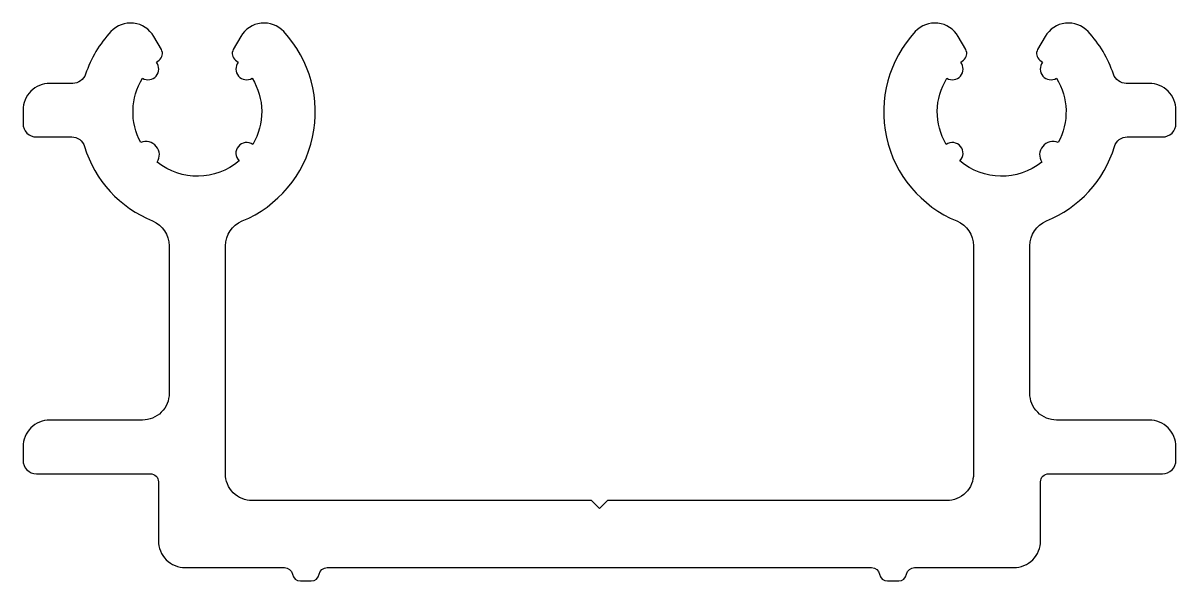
# Model space of a CAD drawing. Extents: x 848 to 891, y -13.1 to 7.7.
import ezdxf

# ---------------------------------------------------------------- set-up
doc = ezdxf.new("R2010")
doc.units = 0
doc.header["$LTSCALE"] = 15
doc.layers.get('0').update_dxf_attribs({"linetype": 'CONTINUOUS'})

msp = doc.modelspace()

# ---------------------------------------------------------------- linework, layer by layer
at = {"color": 0}
msp.add_lwpolyline([(879.92, -12.816, 0.365977), (880.216, -13.066), (880.633, -13.066, 0.365977), (880.928, -12.816, -0.365977), (881.224, -12.566), (884.924, -12.566, 0.414214), (885.924, -11.566), (885.924, -9.366, -0.414214), (886.224, -9.066), (890.474, -9.066, 0.414214), (890.974, -8.566), (890.974, -8.066, 0.414214), (889.974, -7.066), (886.524, -7.066, -0.414214), (885.524, -6.066), (885.524, -0.562, -0.304249), (886.145, 0.363, 0.224673), (888.681, 3.144, -0.329561), (889.159, 3.498), (890.474, 3.498, 0.414214), (890.974, 3.998), (890.974, 4.498, 0.414214), (889.974, 5.498), (889.118, 5.498, -0.321952), (888.644, 5.838, 0.106338), (887.698, 7.428, 0.504614), (886.099, 7.248), (885.816, 6.757, 0.381966), (885.898, 6.366), (886.001, 6.285, 0.838421), (886.519, 5.691, -0.268455), (886.583, 3.288, 0.737028), (885.969, 2.556, -0.358846), (882.917, 2.607, 0.919866), (882.405, 3.218, -0.277447), (882.43, 5.691, 0.838421), (882.947, 6.285), (883.051, 6.366, 0.381966), (883.132, 6.757), (882.849, 7.248, 0.504614), (881.251, 7.428, 0.523814), (882.804, 0.363, -0.304249), (883.424, -0.562), (883.424, -9.066, -0.414214), (882.424, -10.066), (869.774, -10.066), (869.474, -10.366), (869.174, -10.066), (856.524, -10.066, -0.414214), (855.524, -9.066), (855.524, -0.562, -0.304249), (856.145, 0.363, 0.523814), (857.698, 7.428, 0.504614), (856.099, 7.248), (855.816, 6.757, 0.381966), (855.898, 6.366), (856.001, 6.285, 0.838421), (856.519, 5.691, -0.277447), (856.543, 3.218, 0.919866), (856.031, 2.607, -0.358846), (852.979, 2.556, 0.737028), (852.365, 3.288, -0.268455), (852.43, 5.691, 0.838421), (852.947, 6.285), (853.051, 6.366, 0.381966), (853.132, 6.757), (852.849, 7.248, 0.504614), (851.251, 7.428, 0.106338), (850.304, 5.838, -0.321952), (849.83, 5.498), (848.974, 5.498, 0.414214), (847.974, 4.498), (847.974, 3.998, 0.414214), (848.474, 3.498), (849.789, 3.498, -0.329561), (850.267, 3.144, 0.224673), (852.804, 0.363, -0.304249), (853.424, -0.562), (853.424, -6.066, -0.414214), (852.424, -7.066), (848.974, -7.066, 0.414214), (847.974, -8.066), (847.974, -8.566, 0.414214), (848.474, -9.066), (852.724, -9.066, -0.414214), (853.024, -9.366), (853.024, -11.566, 0.414214), (854.024, -12.566), (857.724, -12.566, -0.365977), (858.02, -12.816, 0.365977), (858.316, -13.066), (858.724, -13.066, 0.365977), (859.02, -12.816, -0.365977), (859.316, -12.566), (879.624, -12.566, -0.365977)], format="xyb", close=True, dxfattribs=at)

doc.saveas('drawing.dxf')
